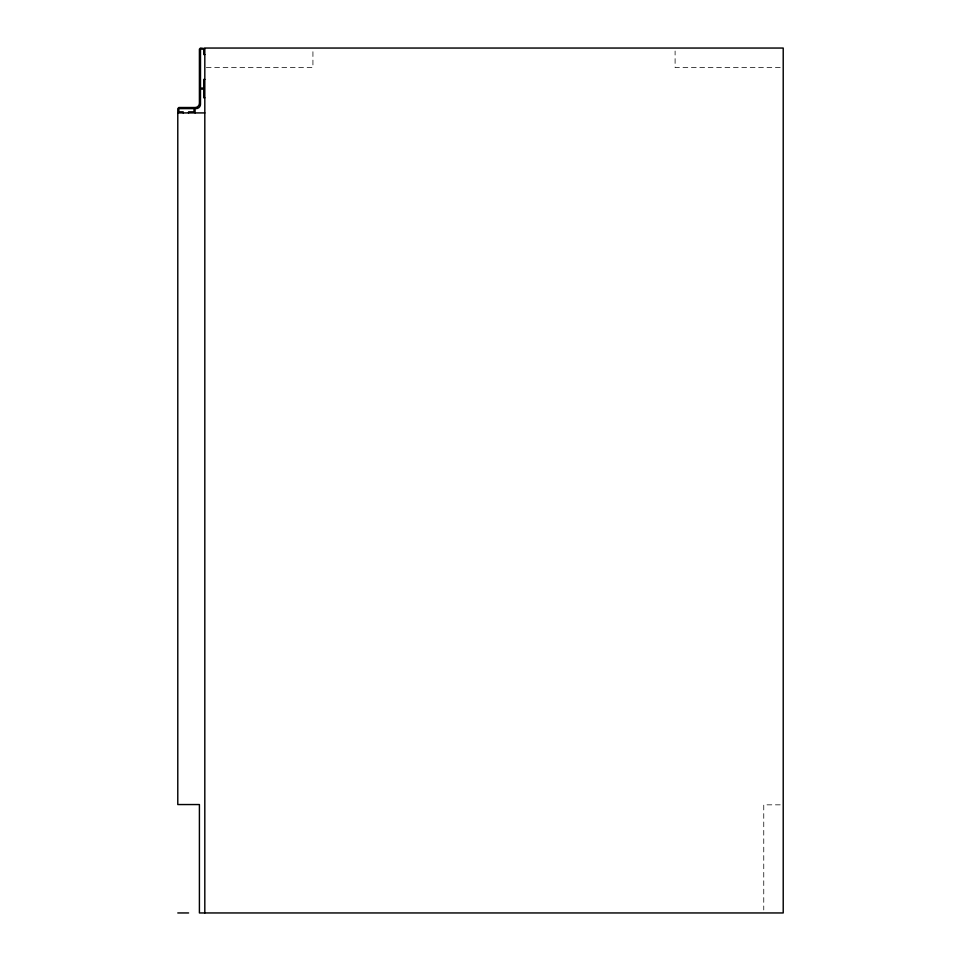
<?xml version="1.0" encoding="UTF-8"?>
<svg xmlns="http://www.w3.org/2000/svg" width="961" height="961" viewBox="0 0 961 961"><rect width="100%" height="100%" fill="white"/><g stroke="black" fill="none" stroke-linecap="round" stroke-linejoin="round"><path stroke-width="0.72" stroke-dasharray="4.8 3.6" d="M206.315 67.51L312.926 67.51L312.926 51.041M780.212 67.51L675.102 67.51L675.102 51.041M780.224 804.837L763.755 804.837L763.755 909.947"/><path stroke-width="1.44" d="M204.813 54.537L203.732 54.537L203.732 49.131L200.489 49.131L200.489 88.052L203.732 88.052L203.732 79.403L204.813 79.403M204.813 97.782L203.732 97.782L203.732 89.133L200.489 89.133L200.489 104.268A4.324 4.324 0 0 1 196.164 108.593L195.083 108.593L195.083 112.917M177.785 112.917L204.813 112.917M177.785 912.95L188.596 912.95M204.813 48.591L200.489 48.05L199.407 49.131L199.407 103.187A4.324 4.324 0 0 1 195.083 107.512L178.866 107.512L177.785 108.593L177.785 804.549L199.407 804.549L199.407 912.95L783.215 912.95L783.215 48.05L204.813 48.05L204.813 912.95M188.596 112.917L188.596 111.836L194.002 111.836L194.002 108.593L178.866 108.593L178.866 111.836L183.191 111.836L183.191 112.917"/></g></svg>
